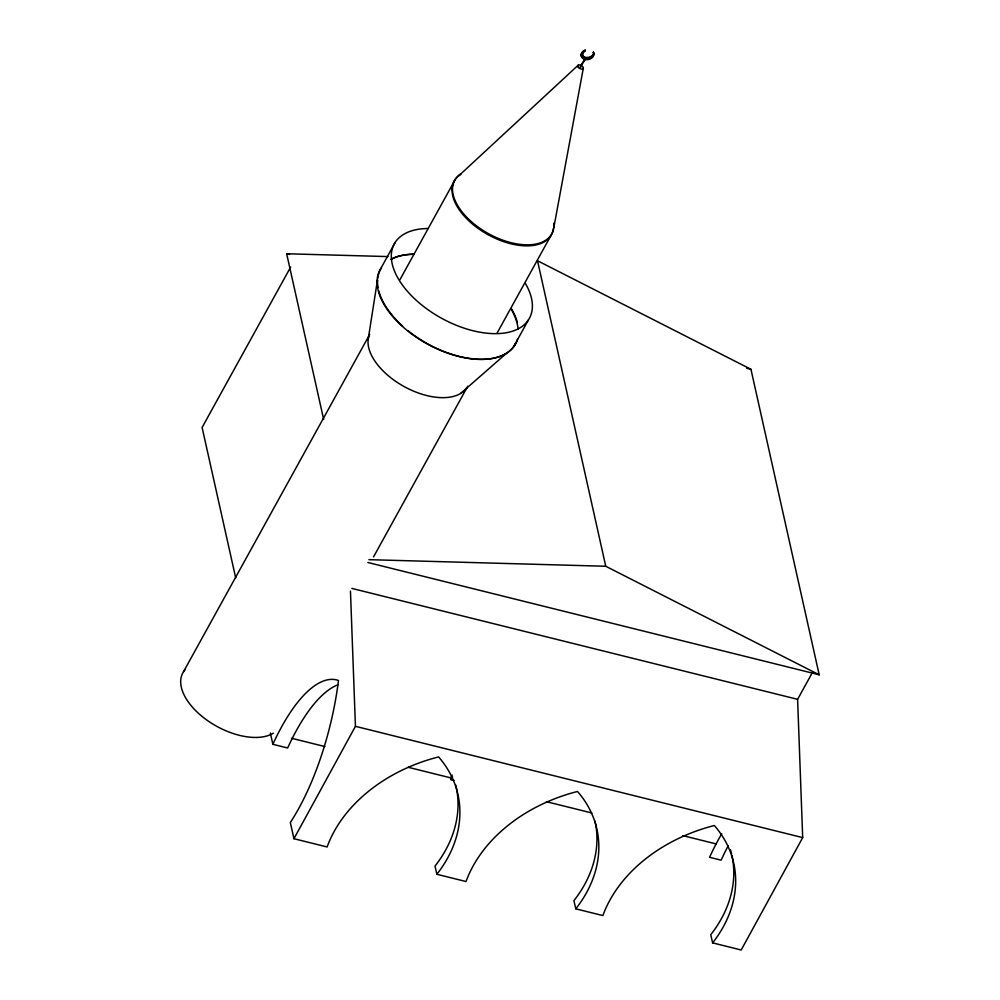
<?xml version="1.0" encoding="UTF-8"?>
<svg xmlns="http://www.w3.org/2000/svg" width="1000" height="1000" viewBox="0 0 1000 1000"><rect width="100%" height="100%" fill="white"/><g stroke="black" fill="none" stroke-linecap="round" stroke-linejoin="round"><path stroke-width="1.5" d="M368.162 339.462L377.488 279.95M593.375 52.038L593.475 52.488A6.4 4.812 -12.6 0 1 589.825 59.112A6.4 4.812 -12.6 0 1 581.638 57.088A6.4 4.812 -12.6 0 1 585.3 50.462L582.688 52.6L583 56.087C585.7 59.675 592.3 58.288 593.525 54.037L593.375 52.038A6.4 4.812 -12.6 0 1 591.175 57.912M553.862 227.4L583.325 68.138M580.288 66.912C593.7 46.8 577.712 68.338 580.938 67.188M584.625 59.062L585.225 59.425M583 56.087C584.65 58.888 592.925 57.188 593.525 54.037M812.113 673.037L797.6 699.325L802.688 837.613L741.2 950L712.625 942.887A142.475 107.688 -12.9 0 0 714.35 825.525A148.3 112.088 -12.9 0 0 602.875 915.575L575.8 908.838A142.475 107.688 -12.9 0 0 577.513 791.475A148.3 112.088 -12.9 0 0 466.037 881.538L436.875 874.275A142.475 107.688 -12.9 0 0 438.587 756.912A148.3 112.088 -12.9 0 0 327.113 846.963L293.95 838.713L355.438 726.325L350.462 591.138M290.625 267.113L202.1 427.475L235.712 577.95M395.275 242.275L381.05 268.038A77.125 42.337 28.9 0 0 426.475 343.537A77.125 42.337 28.9 0 0 515.588 343.288M183.525 671.7L369.712 334.412M399.875 279.8L454.9 180.113M373.55 556.862L467.775 386.175M497.175 332.925L550.688 235.975M514.212 345.675L528.425 319.913M454.05 780.425L451.087 779.688L450.675 777.862L452.175 775.138M451.087 779.688L452.587 776.975M582.8 53.062L585.3 50.462M578.237 65.163L461.337 173.438A55.475 30.463 28.9 0 0 489.637 234.288A55.475 30.463 28.9 0 0 553.925 223.062M460.688 393.425L506.35 353.425M323.663 419.438L286.663 253.762L387.938 256.588M368.925 559.663L605.75 566.263L819.188 674.8L750.95 369.288L537.513 260.75L605.75 566.263M286.663 253.762L289.513 254.462M746.7 368.225L750.95 369.288M367.9 562.5L819.188 674.8M351.863 588.413L797.6 699.325M355.438 726.325L802.688 837.613M291.55 738.263L324.888 746.562M408.237 767.3L450.675 777.862M546.35 801.663L591.812 812.975M682.738 835.6L716.075 843.9M270.338 732.987L272.863 744.312L287.65 747.987A142.475 52.013 -76 0 1 338.025 684.737M712.625 942.887L710.75 934.725A142.475 107.688 -12.9 0 0 731.875 855.225M575.8 908.838L573.913 900.675A142.475 107.688 -12.9 0 0 595.037 821.175M436.875 874.275L435 866.112A142.475 107.688 -12.9 0 0 455.8 785.188M293.95 838.713L290.325 822.487A148.3 54.15 -76 0 0 338.488 680.475A142.475 52.013 -76 0 0 272.863 744.312M728.35 845.525A142.475 52.013 -76 0 0 721.137 860.175L709.575 857.288A142.475 52.013 -76 0 1 721.762 833.763M730.425 849.575A142.475 107.688 -12.9 0 1 731.55 853.8M589.725 58.663A6.4 4.812 -12.6 0 1 588.112 59.1M584.875 59.013A6.4 4.812 -12.6 0 1 581.125 54.787A6.4 4.812 -12.6 0 1 585.2 50M517.562 339.275A77.125 42.337 28.9 0 1 408.3 330.938M402.663 326.125A77.125 42.337 28.9 0 1 378.75 290.85M378.05 287.625A77.125 42.337 28.9 0 1 377.6 279.875M377.725 278.425A77.125 42.337 28.9 0 1 381.5 267.925M390.975 259.4A77.125 42.337 28.9 0 1 414.237 254.188M511.65 309.15A77.125 42.337 28.9 0 1 517.4 322.663M466.662 387.775A55.475 30.463 28.9 0 1 405.15 387.113A55.475 30.463 28.9 0 1 369.087 335.475M273.35 733.2A55.475 30.463 28.9 0 1 206.575 719.887A55.475 30.463 28.9 0 1 185.175 669.587M553.4 228.425A55.475 30.463 28.9 0 1 486.012 233.538A55.475 30.463 28.9 0 1 460.875 174.462M525.425 283.488A77.125 42.337 28.9 0 1 493.525 333.638A77.125 42.337 28.9 0 1 399.375 280.525A77.125 42.337 28.9 0 1 428.013 228.525M391.763 258.863A77.125 42.337 28.9 0 1 413.787 254.288M511.213 309.25A77.125 42.337 28.9 0 1 518.075 329.162M578.425 67.463A3.05 1.675 28.9 0 0 583.175 68.55A3.05 1.675 28.9 0 0 580.025 65.025A3.05 1.675 28.9 0 0 578.425 67.463"/></g></svg>
